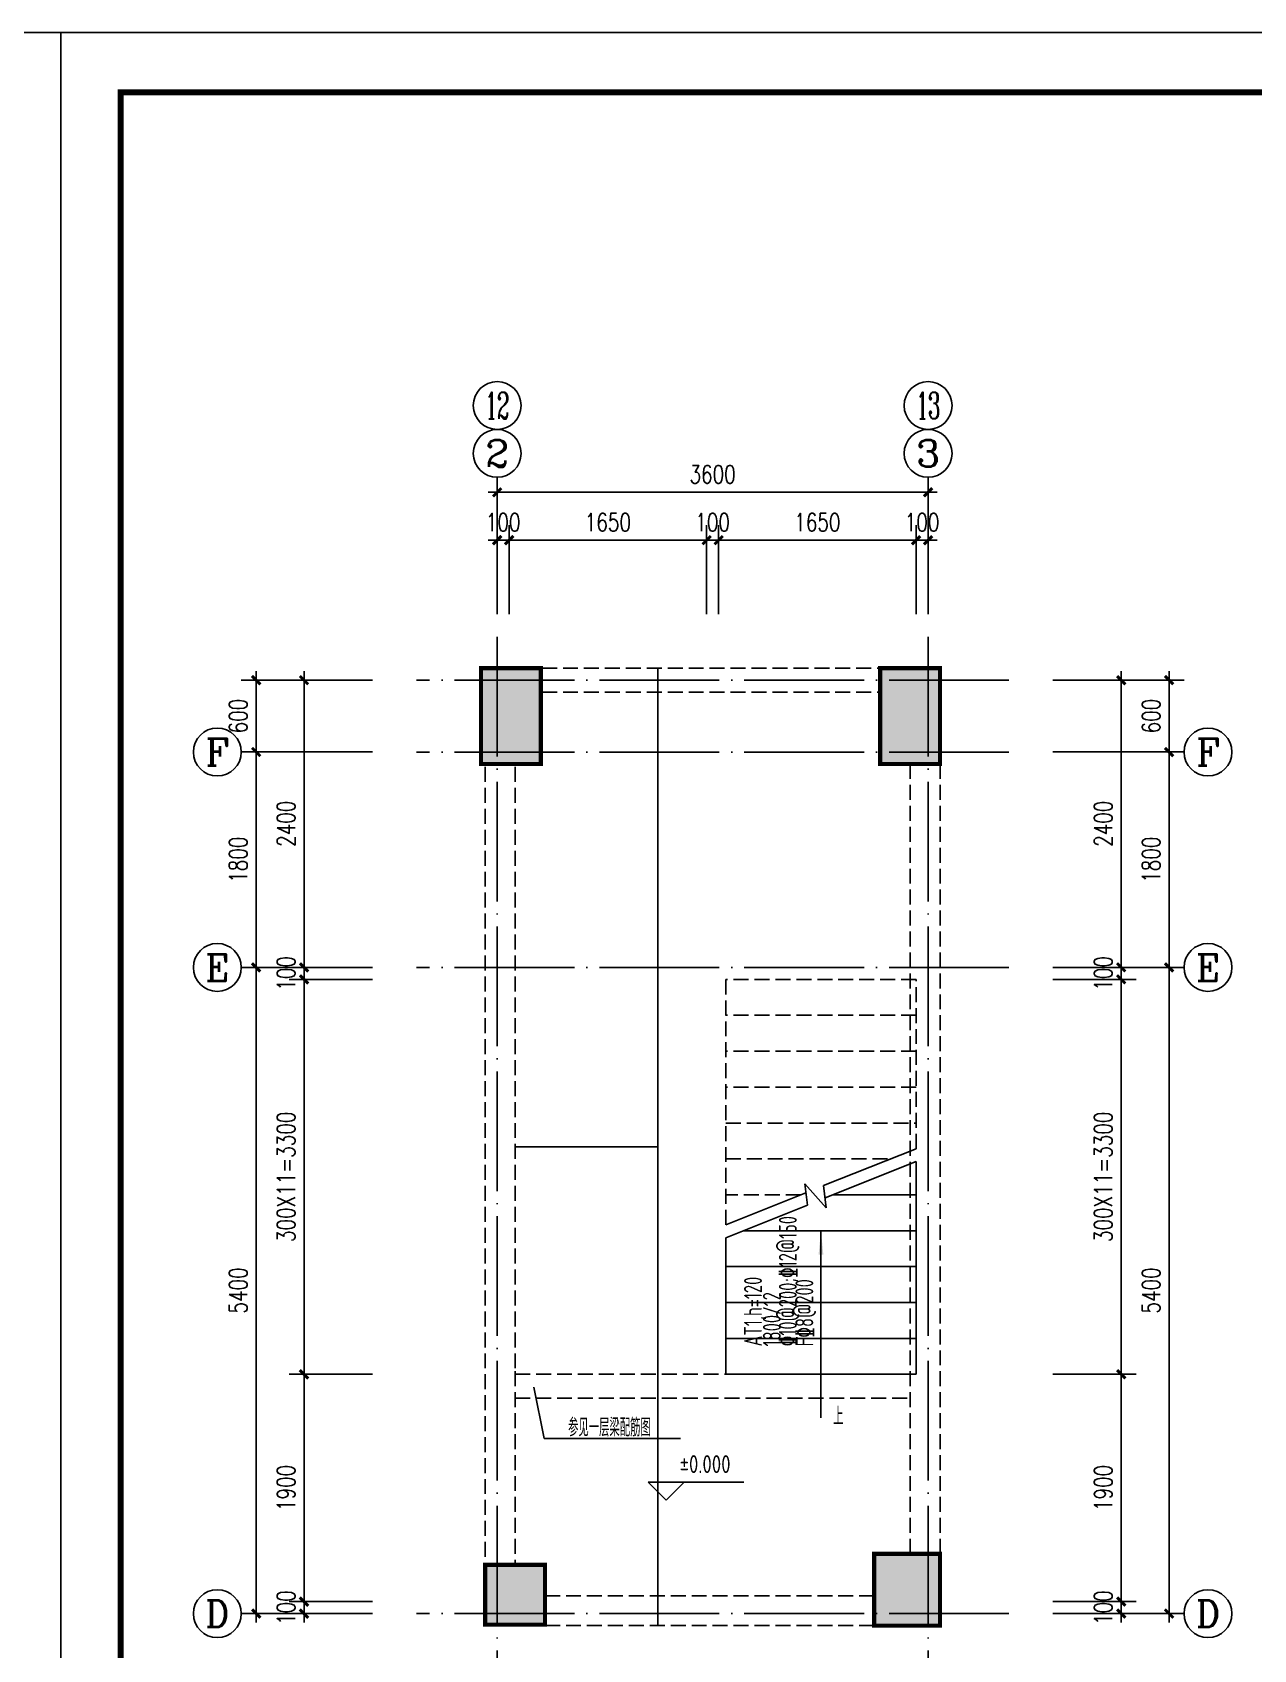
# Model space of a CAD drawing. Extents: x 127019 to 780419, y 327305 to 369305.
# Drawn here: x 720544 to 740951, y 342276 to 369305 of the extents above; entities that cross this region are included whole.
import ezdxf
from ezdxf.enums import TextEntityAlignment as Align

# ---------------------------------------------------------------- set-up
doc = ezdxf.new("R2010")
doc.units = 0
doc.header["$LTSCALE"] = 1000
doc.header["$MEASUREMENT"] = 0
for name, pattern in [('CONTINOUS', [0]), ('DASH', [0.35, 0.25, -0.1]), ('DOTE', [2.42, 2, -0.2, 0.02, -0.2])]:
    doc.linetypes.add(name, pattern=pattern)
doc.layers.get('0').update_dxf_attribs({"linetype": 'CONTINUOUS'})
doc.layers.get('Defpoints').update_dxf_attribs({"linetype": 'CONTINUOUS'})
for name, color, linetype in [('AXIS', 3, 'CONTINUOUS'), ('AXIS_TEXT', 7, 'CONTINUOUS'), ('DIM', 3, 'CONTINUOUS'), ('DOTE', 8, 'DOTE'), ('PUB_DIM', 3, 'CONTINUOUS'), ('PUB_TEXT', 7, 'CONTINUOUS'), ('PUB_TITLE', 4, 'CONTINUOUS'), ('STAIR', 2, 'CONTINUOUS'), ('柱', 2, 'CONTINUOUS'), ('柱涂实', 54, 'CONTINUOUS'), ('梁虚线', 4, 'DASH'), ('梁集中标注', 2, 'CONTINUOUS')]:
    doc.layers.add(name, color=color, linetype=linetype)
doc.styles.add('COMPLEX', font='COMPLEX.shx')
doc.styles.add('DIM_FONT', font='SIMPLEX.shx', dxfattribs={"width": 0.75})
doc.styles.add('TSSD_Rein', font='tssdeng.shx', dxfattribs={"width": 0.6, "bigfont": 'gbhzfs.shx'})
doc.styles.add('国标仿宋', font='SIMPLEX.shx', dxfattribs={"width": 0.75, "bigfont": 'gbhzfs.shx'})
doc.dimstyles.new('DIMN', dxfattribs={"dimtxt": 300, "dimasz": 1, "dimexe": 250, "dimexo": 300, "dimgap": 150, "dimtad": 1, "dimdec": 0, "dimzin": 0, "dimdsep": 46, "dimtxsty": 'DIM_FONT', "dimblk": '_DIMX', "dimcen": 0.09, "dimclrt": 7, "dimadec": 0, "dimazin": 0, "dimtfac": 1, "dimtdec": 0, "dimtix": 1, "dimtmove": 2, "dimatfit": 3, "dimldrblk": '_DIMX', "dimfxl": 0, "dimtolj": 1, "dimtzin": 0, "dimarcsym": 0})

# ---------------------------------------------------------------- blocks, each defined once
blk = doc.blocks.new('_arrow')
blk.add_solid([(0, 0), (-1, 0.1), (-1, -0.1)])
blk = doc.blocks.new('_DIMX')
blk.add_line((-150, 0), (150, 0))
at = {"const_width": 50}
blk.add_lwpolyline([(-70, -70), (70, 70)], dxfattribs=at)
blk = doc.blocks.new('*D199')
at = {"layer": 'Defpoints', "color": 0, "transparency": 16777216}
for p in [(726529, 357278), (724284, 353678), (726529, 353678)]:
    blk.add_point(p, dxfattribs=at)
at = {"layer": 'PUB_DIM', "color": 0, "lineweight": -2, "transparency": 16777216}
for p, q in [((726229, 357278), (724034, 357278)), ((724284, 357277), (724284, 353679)), ((726229, 353678), (724034, 353678))]:
    blk.add_line(p, q, dxfattribs=at)
for p, rotation in [((724284, 357278), 90), ((724284, 353678), 270)]:
    blk.add_blockref('_DIMX', p, dxfattribs=dict(at, rotation=rotation))
at = {"layer": 'PUB_DIM', "color": 7, "transparency": 16777216, "insert": (723984, 355478), "char_height": 300, "attachment_point": 5, "rotation": 90, "style": 'DIM_FONT'}
blk.add_mtext('\\A1;1800', dxfattribs=at)
blk = doc.blocks.new('*D198')
at = {"layer": 'Defpoints', "color": 0, "transparency": 16777216}
for p in [(726529, 353678), (724284, 342878), (726529, 342878)]:
    blk.add_point(p, dxfattribs=at)
at = {"layer": 'PUB_DIM', "color": 0, "lineweight": -2, "transparency": 16777216}
for p, q in [((726229, 353678), (724034, 353678)), ((724284, 353677), (724284, 342879)), ((726229, 342878), (724034, 342878))]:
    blk.add_line(p, q, dxfattribs=at)
for p, rotation in [((724284, 353678), 90), ((724284, 342878), 270)]:
    blk.add_blockref('_DIMX', p, dxfattribs=dict(at, rotation=rotation))
at = {"layer": 'PUB_DIM', "color": 7, "transparency": 16777216, "insert": (723984, 348278), "char_height": 300, "attachment_point": 5, "rotation": 90, "style": 'DIM_FONT'}
blk.add_mtext('\\A1;5400', dxfattribs=at)
blk = doc.blocks.new('*D197')
at = {"layer": 'Defpoints', "color": 0, "transparency": 16777216}
for p in [(726529, 353478), (725084, 346878), (726529, 346878)]:
    blk.add_point(p, dxfattribs=at)
at = {"layer": 'PUB_DIM', "color": 0, "lineweight": -2, "transparency": 16777216}
for p, q in [((726229, 353478), (724834, 353478)), ((725084, 353477), (725084, 346879)), ((726229, 346878), (724834, 346878))]:
    blk.add_line(p, q, dxfattribs=at)
for p, rotation in [((725084, 353478), 90), ((725084, 346878), 270)]:
    blk.add_blockref('_DIMX', p, dxfattribs=dict(at, rotation=rotation))
at = {"layer": 'PUB_DIM', "color": 7, "transparency": 16777216, "insert": (724784, 350178), "char_height": 300, "attachment_point": 5, "rotation": 90, "style": 'DIM_FONT'}
blk.add_mtext('\\A1;300X11=3300', dxfattribs=at)
blk = doc.blocks.new('_axiso')
blk.add_circle((0, 0), 0.5)
at = {"layer": 'AXIS_TEXT', "style": 'COMPLEX', "width": 1.041667}
blk.add_attdef('A', text='', height=0.56, dxfattribs=at).set_placement((-0.25, -0.28), (0.25, -0.28), align=Align.FIT)
blk = doc.blocks.new('*D196')
at = {"layer": 'Defpoints', "color": 0, "transparency": 16777216}
for p in [(725084, 353678), (726529, 353678), (726529, 353478)]:
    blk.add_point(p, dxfattribs=at)
at = {"layer": 'PUB_DIM', "color": 0, "lineweight": -2, "transparency": 16777216}
for p, q in [((726229, 353678), (724834, 353678)), ((725084, 353679), (725084, 353680)), ((725084, 353478), (725084, 353678)), ((726229, 353478), (724834, 353478)), ((725084, 353477), (725084, 353476))]:
    blk.add_line(p, q, dxfattribs=at)
for p, rotation in [((725084, 353678), 270), ((725084, 353478), 90)]:
    blk.add_blockref('_DIMX', p, dxfattribs=dict(at, rotation=rotation))
at = {"layer": 'PUB_DIM', "color": 7, "transparency": 16777216, "insert": (724784, 353578), "char_height": 300, "attachment_point": 5, "rotation": 90, "style": 'DIM_FONT'}
blk.add_mtext('\\A1;100', dxfattribs=at)
blk = doc.blocks.new('*D195')
at = {"layer": 'Defpoints', "color": 0, "transparency": 16777216}
for p in [(726529, 358478), (725084, 353678), (726529, 353678)]:
    blk.add_point(p, dxfattribs=at)
at = {"layer": 'PUB_DIM', "color": 0, "lineweight": -2, "transparency": 16777216}
for p, q in [((726229, 358478), (724834, 358478)), ((725084, 358477), (725084, 353679)), ((726229, 353678), (724834, 353678))]:
    blk.add_line(p, q, dxfattribs=at)
for p, rotation in [((725084, 358478), 90), ((725084, 353678), 270)]:
    blk.add_blockref('_DIMX', p, dxfattribs=dict(at, rotation=rotation))
at = {"layer": 'PUB_DIM', "color": 7, "transparency": 16777216, "insert": (724784, 356078), "char_height": 300, "attachment_point": 5, "rotation": 90, "style": 'DIM_FONT'}
blk.add_mtext('\\A1;2400', dxfattribs=at)
blk = doc.blocks.new('*D194')
at = {"layer": 'Defpoints', "color": 0, "transparency": 16777216}
for p in [(726529, 346878), (725084, 343078), (726529, 343078)]:
    blk.add_point(p, dxfattribs=at)
at = {"layer": 'PUB_DIM', "color": 0, "lineweight": -2, "transparency": 16777216}
for p, q in [((726229, 346878), (724834, 346878)), ((725084, 346877), (725084, 343079)), ((726229, 343078), (724834, 343078))]:
    blk.add_line(p, q, dxfattribs=at)
for p, rotation in [((725084, 346878), 90), ((725084, 343078), 270)]:
    blk.add_blockref('_DIMX', p, dxfattribs=dict(at, rotation=rotation))
at = {"layer": 'PUB_DIM', "color": 7, "transparency": 16777216, "insert": (724784, 344978), "char_height": 300, "attachment_point": 5, "rotation": 90, "style": 'DIM_FONT'}
blk.add_mtext('\\A1;1900', dxfattribs=at)
blk = doc.blocks.new('*D193')
at = {"layer": 'Defpoints', "color": 0, "transparency": 16777216}
for p in [(726529, 343078), (725084, 342878), (726529, 342878)]:
    blk.add_point(p, dxfattribs=at)
at = {"layer": 'PUB_DIM', "color": 0, "lineweight": -2, "transparency": 16777216}
for p, q in [((726229, 343078), (724834, 343078)), ((725084, 343079), (725084, 343080)), ((725084, 343078), (725084, 342878)), ((726229, 342878), (724834, 342878)), ((725084, 342877), (725084, 342876))]:
    blk.add_line(p, q, dxfattribs=at)
for p, rotation in [((725084, 343078), 270), ((725084, 342878), 90)]:
    blk.add_blockref('_DIMX', p, dxfattribs=dict(at, rotation=rotation))
at = {"layer": 'PUB_DIM', "color": 7, "transparency": 16777216, "insert": (724784, 342978), "char_height": 300, "attachment_point": 5, "rotation": 90, "style": 'DIM_FONT'}
blk.add_mtext('\\A1;100', dxfattribs=at)
blk = doc.blocks.new('*D192')
at = {"layer": 'Defpoints', "color": 0, "transparency": 16777216}
for p in [(725729, 358478), (724284, 357278), (725729, 357278)]:
    blk.add_point(p, dxfattribs=at)
at = {"layer": 'PUB_DIM', "color": 0, "lineweight": -2, "transparency": 16777216}
for p, q in [((725429, 358478), (724034, 358478)), ((724284, 358477), (724284, 357279)), ((725429, 357278), (724034, 357278))]:
    blk.add_line(p, q, dxfattribs=at)
for p, rotation in [((724284, 358478), 90), ((724284, 357278), 270)]:
    blk.add_blockref('_DIMX', p, dxfattribs=dict(at, rotation=rotation))
at = {"layer": 'PUB_DIM', "color": 7, "transparency": 16777216, "insert": (723984, 357878), "char_height": 300, "attachment_point": 5, "rotation": 90, "style": 'DIM_FONT'}
blk.add_mtext('\\A1;600', dxfattribs=at)
blk = doc.blocks.new('*D191')
at = {"layer": 'Defpoints', "color": 0, "transparency": 16777216}
for p in [(738093, 358478), (738093, 357278), (739538, 357278)]:
    blk.add_point(p, dxfattribs=at)
at = {"layer": 'PUB_DIM', "color": 0, "lineweight": -2, "transparency": 16777216}
for p, q in [((738393, 358478), (739788, 358478)), ((739538, 358477), (739538, 357279)), ((738393, 357278), (739788, 357278))]:
    blk.add_line(p, q, dxfattribs=at)
for p, rotation in [((739538, 358478), 90), ((739538, 357278), 270)]:
    blk.add_blockref('_DIMX', p, dxfattribs=dict(at, rotation=rotation))
at = {"layer": 'PUB_DIM', "color": 7, "transparency": 16777216, "insert": (739238, 357878), "char_height": 300, "attachment_point": 5, "rotation": 90, "style": 'DIM_FONT'}
blk.add_mtext('\\A1;600', dxfattribs=at)
blk = doc.blocks.new('*D190')
at = {"layer": 'Defpoints', "color": 0, "transparency": 16777216}
for p in [(737293, 343078), (737293, 342878), (738738, 342878)]:
    blk.add_point(p, dxfattribs=at)
at = {"layer": 'PUB_DIM', "color": 0, "lineweight": -2, "transparency": 16777216}
for p, q in [((737593, 343078), (738988, 343078)), ((738738, 343079), (738738, 343080)), ((738738, 343078), (738738, 342878)), ((737593, 342878), (738988, 342878)), ((738738, 342877), (738738, 342876))]:
    blk.add_line(p, q, dxfattribs=at)
for p, rotation in [((738738, 343078), 270), ((738738, 342878), 90)]:
    blk.add_blockref('_DIMX', p, dxfattribs=dict(at, rotation=rotation))
at = {"layer": 'PUB_DIM', "color": 7, "transparency": 16777216, "insert": (738438, 342978), "char_height": 300, "attachment_point": 5, "rotation": 90, "style": 'DIM_FONT'}
blk.add_mtext('\\A1;100', dxfattribs=at)
blk = doc.blocks.new('*D189')
at = {"layer": 'Defpoints', "color": 0, "transparency": 16777216}
for p in [(737293, 346878), (737293, 343078), (738738, 343078)]:
    blk.add_point(p, dxfattribs=at)
at = {"layer": 'PUB_DIM', "color": 0, "lineweight": -2, "transparency": 16777216}
for p, q in [((737593, 346878), (738988, 346878)), ((738738, 346877), (738738, 343079)), ((737593, 343078), (738988, 343078))]:
    blk.add_line(p, q, dxfattribs=at)
for p, rotation in [((738738, 346878), 90), ((738738, 343078), 270)]:
    blk.add_blockref('_DIMX', p, dxfattribs=dict(at, rotation=rotation))
at = {"layer": 'PUB_DIM', "color": 7, "transparency": 16777216, "insert": (738438, 344978), "char_height": 300, "attachment_point": 5, "rotation": 90, "style": 'DIM_FONT'}
blk.add_mtext('\\A1;1900', dxfattribs=at)
blk = doc.blocks.new('*D188')
at = {"layer": 'Defpoints', "color": 0, "transparency": 16777216}
for p in [(737293, 358478), (737293, 353678), (738738, 353678)]:
    blk.add_point(p, dxfattribs=at)
at = {"layer": 'PUB_DIM', "color": 0, "lineweight": -2, "transparency": 16777216}
for p, q in [((737593, 358478), (738988, 358478)), ((738738, 358477), (738738, 353679)), ((737593, 353678), (738988, 353678))]:
    blk.add_line(p, q, dxfattribs=at)
for p, rotation in [((738738, 358478), 90), ((738738, 353678), 270)]:
    blk.add_blockref('_DIMX', p, dxfattribs=dict(at, rotation=rotation))
at = {"layer": 'PUB_DIM', "color": 7, "transparency": 16777216, "insert": (738438, 356078), "char_height": 300, "attachment_point": 5, "rotation": 90, "style": 'DIM_FONT'}
blk.add_mtext('\\A1;2400', dxfattribs=at)
blk = doc.blocks.new('*D187')
at = {"layer": 'Defpoints', "color": 0, "transparency": 16777216}
for p in [(737293, 353678), (738738, 353678), (737293, 353478)]:
    blk.add_point(p, dxfattribs=at)
at = {"layer": 'PUB_DIM', "color": 0, "lineweight": -2, "transparency": 16777216}
for p, q in [((737593, 353678), (738988, 353678)), ((738738, 353679), (738738, 353680)), ((738738, 353478), (738738, 353678)), ((737593, 353478), (738988, 353478)), ((738738, 353477), (738738, 353476))]:
    blk.add_line(p, q, dxfattribs=at)
for p, rotation in [((738738, 353678), 270), ((738738, 353478), 90)]:
    blk.add_blockref('_DIMX', p, dxfattribs=dict(at, rotation=rotation))
at = {"layer": 'PUB_DIM', "color": 7, "transparency": 16777216, "insert": (738438, 353578), "char_height": 300, "attachment_point": 5, "rotation": 90, "style": 'DIM_FONT'}
blk.add_mtext('\\A1;100', dxfattribs=at)
blk = doc.blocks.new('*D186')
at = {"layer": 'Defpoints', "color": 0, "transparency": 16777216}
for p in [(731811, 360818), (731811, 359281), (732011, 359281)]:
    blk.add_point(p, dxfattribs=at)
at = {"layer": 'PUB_DIM', "color": 0, "lineweight": -2, "transparency": 16777216}
for p, q in [((731811, 359581), (731811, 361068)), ((732011, 359581), (732011, 361068)), ((731810, 360818), (731809, 360818)), ((732011, 360818), (731811, 360818)), ((732012, 360818), (732013, 360818))]:
    blk.add_line(p, q, dxfattribs=at)
blk.add_blockref('_DIMX', (731811, 360818), dxfattribs=at)
at = {"layer": 'PUB_DIM', "color": 0, "lineweight": -2, "transparency": 16777216, "rotation": 180}
blk.add_blockref('_DIMX', (732011, 360818), dxfattribs=at)
at = {"layer": 'PUB_DIM', "color": 7, "transparency": 16777216, "insert": (731911, 361118), "char_height": 300, "attachment_point": 5, "style": 'DIM_FONT'}
blk.add_mtext('\\A1;100', dxfattribs=at)
blk = doc.blocks.new('*D185')
at = {"layer": 'Defpoints', "color": 0, "transparency": 16777216}
for p in [(728511, 360818), (728511, 359281), (731811, 359281)]:
    blk.add_point(p, dxfattribs=at)
at = {"layer": 'PUB_DIM', "color": 0, "lineweight": -2, "transparency": 16777216}
for p, q in [((728511, 359581), (728511, 361068)), ((731811, 359581), (731811, 361068)), ((731810, 360818), (728512, 360818))]:
    blk.add_line(p, q, dxfattribs=at)
at = {"layer": 'PUB_DIM', "color": 0, "lineweight": -2, "transparency": 16777216, "rotation": 180}
blk.add_blockref('_DIMX', (728511, 360818), dxfattribs=at)
at = {"layer": 'PUB_DIM', "color": 0, "lineweight": -2, "transparency": 16777216}
blk.add_blockref('_DIMX', (731811, 360818), dxfattribs=at)
at = {"layer": 'PUB_DIM', "color": 7, "transparency": 16777216, "insert": (730161, 361118), "char_height": 300, "attachment_point": 5, "style": 'DIM_FONT'}
blk.add_mtext('\\A1;1650', dxfattribs=at)
blk = doc.blocks.new('*D184')
at = {"layer": 'Defpoints', "color": 0, "transparency": 16777216}
for p in [(728311, 360818), (728311, 359281), (728511, 359281)]:
    blk.add_point(p, dxfattribs=at)
at = {"layer": 'PUB_DIM', "color": 0, "lineweight": -2, "transparency": 16777216}
for p, q in [((728311, 359581), (728311, 361068)), ((728511, 359581), (728511, 361068)), ((728310, 360818), (728309, 360818)), ((728511, 360818), (728311, 360818)), ((728512, 360818), (728513, 360818))]:
    blk.add_line(p, q, dxfattribs=at)
blk.add_blockref('_DIMX', (728311, 360818), dxfattribs=at)
at = {"layer": 'PUB_DIM', "color": 0, "lineweight": -2, "transparency": 16777216, "rotation": 180}
blk.add_blockref('_DIMX', (728511, 360818), dxfattribs=at)
at = {"layer": 'PUB_DIM', "color": 7, "transparency": 16777216, "insert": (728411, 361118), "char_height": 300, "attachment_point": 5, "style": 'DIM_FONT'}
blk.add_mtext('\\A1;100', dxfattribs=at)
blk = doc.blocks.new('*D183')
at = {"layer": 'Defpoints', "color": 0, "transparency": 16777216}
for p in [(732011, 360818), (732011, 359281), (735311, 359281)]:
    blk.add_point(p, dxfattribs=at)
at = {"layer": 'PUB_DIM', "color": 0, "lineweight": -2, "transparency": 16777216}
for p, q in [((732011, 359581), (732011, 361068)), ((735311, 359581), (735311, 361068)), ((735310, 360818), (732012, 360818))]:
    blk.add_line(p, q, dxfattribs=at)
for p, rotation in [((732011, 360818), 179.999999999998), ((735311, 360818), 359.999999999998)]:
    blk.add_blockref('_DIMX', p, dxfattribs=dict(at, rotation=rotation))
at = {"layer": 'PUB_DIM', "color": 7, "transparency": 16777216, "insert": (733661, 361118), "char_height": 300, "attachment_point": 5, "style": 'DIM_FONT'}
blk.add_mtext('\\A1;1650', dxfattribs=at)
blk = doc.blocks.new('*D182')
at = {"layer": 'Defpoints', "color": 0, "transparency": 16777216}
for p in [(737293, 353478), (737293, 346878), (738738, 346878)]:
    blk.add_point(p, dxfattribs=at)
at = {"layer": 'PUB_DIM', "color": 0, "lineweight": -2, "transparency": 16777216}
for p, q in [((737593, 353478), (738988, 353478)), ((738738, 353477), (738738, 346879)), ((737593, 346878), (738988, 346878))]:
    blk.add_line(p, q, dxfattribs=at)
for p, rotation in [((738738, 353478), 90), ((738738, 346878), 270)]:
    blk.add_blockref('_DIMX', p, dxfattribs=dict(at, rotation=rotation))
at = {"layer": 'PUB_DIM', "color": 7, "transparency": 16777216, "insert": (738438, 350178), "char_height": 300, "attachment_point": 5, "rotation": 90, "style": 'DIM_FONT'}
blk.add_mtext('\\A1;300X11=3300', dxfattribs=at)
blk = doc.blocks.new('*D181')
at = {"layer": 'Defpoints', "color": 0, "transparency": 16777216}
for p in [(737293, 353678), (737293, 342878), (739538, 342878)]:
    blk.add_point(p, dxfattribs=at)
at = {"layer": 'PUB_DIM', "color": 0, "lineweight": -2, "transparency": 16777216}
for p, q in [((737593, 353678), (739788, 353678)), ((739538, 353677), (739538, 342879)), ((737593, 342878), (739788, 342878))]:
    blk.add_line(p, q, dxfattribs=at)
for p, rotation in [((739538, 353678), 90), ((739538, 342878), 270)]:
    blk.add_blockref('_DIMX', p, dxfattribs=dict(at, rotation=rotation))
at = {"layer": 'PUB_DIM', "color": 7, "transparency": 16777216, "insert": (739238, 348278), "char_height": 300, "attachment_point": 5, "rotation": 90, "style": 'DIM_FONT'}
blk.add_mtext('\\A1;5400', dxfattribs=at)
blk = doc.blocks.new('*D180')
at = {"layer": 'Defpoints', "color": 0, "transparency": 16777216}
for p in [(737293, 357278), (737293, 353678), (739538, 353678)]:
    blk.add_point(p, dxfattribs=at)
at = {"layer": 'PUB_DIM', "color": 0, "lineweight": -2, "transparency": 16777216}
for p, q in [((737593, 357278), (739788, 357278)), ((739538, 357277), (739538, 353679)), ((737593, 353678), (739788, 353678))]:
    blk.add_line(p, q, dxfattribs=at)
for p, rotation in [((739538, 357278), 90), ((739538, 353678), 270)]:
    blk.add_blockref('_DIMX', p, dxfattribs=dict(at, rotation=rotation))
at = {"layer": 'PUB_DIM', "color": 7, "transparency": 16777216, "insert": (739238, 355478), "char_height": 300, "attachment_point": 5, "rotation": 90, "style": 'DIM_FONT'}
blk.add_mtext('\\A1;1800', dxfattribs=at)
blk = doc.blocks.new('*D179')
at = {"layer": 'Defpoints', "color": 0, "transparency": 16777216}
for p in [(735311, 360818), (735311, 359281), (735511, 359281)]:
    blk.add_point(p, dxfattribs=at)
at = {"layer": 'PUB_DIM', "color": 0, "lineweight": -2, "transparency": 16777216}
for p, q in [((735311, 359581), (735311, 361068)), ((735511, 359581), (735511, 361068)), ((735310, 360818), (735309, 360818)), ((735511, 360818), (735311, 360818)), ((735512, 360818), (735513, 360818))]:
    blk.add_line(p, q, dxfattribs=at)
blk.add_blockref('_DIMX', (735311, 360818), dxfattribs=at)
at = {"layer": 'PUB_DIM', "color": 0, "lineweight": -2, "transparency": 16777216, "rotation": 180}
blk.add_blockref('_DIMX', (735511, 360818), dxfattribs=at)
at = {"layer": 'PUB_DIM', "color": 7, "transparency": 16777216, "insert": (735411, 361118), "char_height": 300, "attachment_point": 5, "style": 'DIM_FONT'}
blk.add_mtext('\\A1;100', dxfattribs=at)
blk = doc.blocks.new('*D178')
at = {"layer": 'Defpoints', "color": 0, "transparency": 16777216}
for p in [(728311, 361618), (728311, 359281), (735511, 359281)]:
    blk.add_point(p, dxfattribs=at)
at = {"layer": 'PUB_DIM', "color": 0, "lineweight": -2, "transparency": 16777216}
for p, q in [((728311, 359581), (728311, 361868)), ((735511, 359581), (735511, 361868)), ((735510, 361618), (728312, 361618))]:
    blk.add_line(p, q, dxfattribs=at)
for p, rotation in [((728311, 361618), 179.9999999999991), ((735511, 361618), 359.9999999999991)]:
    blk.add_blockref('_DIMX', p, dxfattribs=dict(at, rotation=rotation))
at = {"layer": 'PUB_DIM', "color": 7, "transparency": 16777216, "insert": (731911, 361918), "char_height": 300, "attachment_point": 5, "style": 'DIM_FONT'}
blk.add_mtext('\\A1;3600', dxfattribs=at)

msp = doc.modelspace()

# ---------------------------------------------------------------- hatches: boundary and pattern name
at = {"layer": '柱涂实'}
for points in [[(729041.3, 357077.5), (728041.3, 357077.5), (728041.3, 358677.5), (729041.3, 358677.5)], [(735711.2, 357077.5), (734711.2, 357077.5), (734711.2, 358677.5), (735711.2, 358677.5)], [(734611.2, 343872.9), (735711.2, 343872.9), (735711.2, 342672.9), (734611.2, 342672.9)], [(728111.2, 343692.5), (729111.2, 343692.5), (729111.2, 342692.5), (728111.2, 342692.5)]]:
    msp.add_hatch(color=8, dxfattribs=at).paths.add_polyline_path(points)

# ---------------------------------------------------------------- linework, layer by layer
at = {"layer": 'DIM', "linetype": 'CONTINOUS'}
for p, q in [((730994, 342677.5), (730994, 358677.5)), ((730994, 350677.5), (728611.2, 350677.5)), ((728925.1, 346664.3), (729094.6, 345806)), ((729094.6, 345806), (731373.3, 345806))]:
    msp.add_line(p, q, dxfattribs=at)
at = {"layer": 'DOTE'}
for p, q in [((728311.2, 359200.2), (728311.2, 341221.9)), ((735511.2, 359200.2), (735511.2, 341221.9)), ((736860.4, 358477.5), (726962, 358477.5)), ((736860.4, 357277.5), (726962, 357277.5)), ((736860.4, 353677.5), (726962, 353677.5)), ((736860.4, 342877.5), (726962, 342877.5))]:
    msp.add_line(p, q, dxfattribs=at)
at = {"layer": 'PUB_DIM', "color": 7}
for p, q in [((730836, 345076.7), (731436, 345076.7)), ((731136, 344776.7), (730836, 345076.7)), ((731136, 345076.7), (732434.6, 345076.7)), ((731436, 345076.7), (731136, 344776.7))]:
    msp.add_line(p, q, dxfattribs=at)
at = {"layer": 'PUB_DIM'}
msp.add_lwpolyline([(733721.2, 349277.5), (733721.2, 346151.7)], dxfattribs=at)
msp.add_lwpolyline([(733721.2, 349277.5), (733721.2, 346151.7)], dxfattribs=at)
at = {"layer": 'PUB_TITLE'}
for points in [[(661619.2, 327305.3), (721019.2, 327305.3), (721019.2, 369305.3), (661619.2, 369305.3)], [(721019.2, 327305.3), (780419.2, 327305.3), (780419.2, 369305.3), (721019.2, 369305.3)]]:
    msp.add_lwpolyline(points, close=True, dxfattribs=at)
at = {"layer": 'PUB_TITLE', "const_width": 100}
msp.add_lwpolyline([(722019.2, 328305.3), (779419.2, 328305.3), (779419.2, 368305.3), (722019.2, 368305.3)], close=True, dxfattribs=at)
at = {"layer": 'STAIR', "linetype": 'DASH'}
for p, q in [((735311.2, 353477.5), (732131.2, 353477.5)), ((735311.2, 353477.5), (732131.2, 353477.5)), ((732131.2, 349376.3), (732131.2, 353477.5)), ((735311.2, 350648.3), (735311.2, 353477.5)), ((735311.2, 352877.5), (732131.2, 352877.5)), ((735311.2, 352277.5), (732131.2, 352277.5)), ((735311.2, 351677.5), (732131.2, 351677.5)), ((732131.2, 351077.5), (735311.2, 351077.5)), ((732131.2, 350477.5), (734884.2, 350477.5)), ((733384.2, 349877.5), (732131.2, 349877.5))]:
    msp.add_line(p, q, dxfattribs=at)
at = {"layer": 'STAIR', "linetype": 'Continuous'}
for p, q in [((733766.2, 350030.3), (735311.2, 350648.3)), ((733790.7, 349824.7), (735311.2, 350432.9)), ((735311.2, 346877.5), (735311.2, 350432.9)), ((733451.9, 350060.5), (733810.4, 349659.4)), ((733494.1, 349706.1), (733451.9, 350060.5)), ((732131.2, 349376.3), (733469.6, 349911.7)), ((733810.4, 349659.4), (733766.2, 350030.3)), ((735311.2, 349877.5), (733922.7, 349877.5)), ((732131.2, 349160.9), (733494.1, 349706.1)), ((735311.2, 349277.5), (732422.7, 349277.5)), ((732131.2, 346877.5), (732131.2, 349160.9)), ((735311.2, 348677.5), (732131.2, 348677.5)), ((735311.2, 348077.5), (732131.2, 348077.5)), ((735311.2, 347477.5), (732131.2, 347477.5)), ((735311.2, 346877.5), (732131.2, 346877.5))]:
    msp.add_line(p, q, dxfattribs=at)
at = {"layer": '柱'}
msp.add_line((729041.3, 358677.5), (729041.3, 357077.5), dxfattribs=at)
at = {"layer": '柱', "color": 7, "const_width": 70}
for points in [[(728041.3, 358677.5), (729041.3, 358677.5), (729041.3, 357077.5), (728041.3, 357077.5)], [(734711.2, 358677.5), (735711.2, 358677.5), (735711.2, 357077.5), (734711.2, 357077.5)], [(734611.2, 343877.5), (735711.2, 343877.5), (735711.2, 342677.5), (734611.2, 342677.5)], [(728111.2, 343692.5), (729111.2, 343692.5), (729111.2, 342692.5), (728111.2, 342692.5)]]:
    msp.add_lwpolyline(points, close=True, dxfattribs=at)
at = {"layer": '柱', "const_width": 70}
msp.add_lwpolyline([(728111.2, 343692.5), (729111.2, 343692.5), (729111.2, 342692.5), (728111.2, 342692.5)], close=True, dxfattribs=at)
at = {"layer": '柱涂实'}
msp.add_lwpolyline([(728111.2, 343692.5), (729111.2, 343692.5), (729111.2, 342692.5), (728111.2, 342692.5)], close=True, dxfattribs=at)
at = {"layer": '梁虚线'}
for p, q in [((729061.2, 358677.5), (734711.2, 358677.5)), ((729061.2, 358277.5), (734711.2, 358277.5)), ((735211.2, 357077.5), (735211.2, 343877.5)), ((735711.2, 357077.5), (735711.2, 343877.5)), ((728111.2, 357027.5), (728111.2, 343627.5)), ((728611.2, 357027.5), (728611.2, 346927.5)), ((728611.2, 346927.5), (728611.2, 343692.5)), ((728611.2, 346877.5), (735310.9, 346877.5)), ((728611.2, 346477.5), (735211.2, 346477.5)), ((734611.2, 343177.5), (729111.2, 343177.5)), ((734961.2, 342677.5), (728811.2, 342677.5))]:
    msp.add_line(p, q, dxfattribs=at)

# ---------------------------------------------------------------- block references
at = {"layer": 'AXIS'}
ref = msp.add_blockref('_axiso', (728311.2, 363068.4), dxfattribs=dict(at, xscale=-800, yscale=800, zscale=800, rotation=180))
ref.add_attrib('A', '12', dxfattribs={"layer": 'AXIS_TEXT', "height": 448, "style": 'COMPLEX', "width": 0.646552}).set_placement((728111.2, 362844.4), (728511.2, 362844.4), align=Align.FIT)
ref = msp.add_blockref('_axiso', (735511.2, 363068.4), dxfattribs=dict(at, xscale=-800, yscale=800, zscale=800, rotation=180))
ref.add_attrib('A', '13', dxfattribs={"layer": 'AXIS_TEXT', "height": 448, "style": 'COMPLEX', "width": 0.646552}).set_placement((735311.2, 362844.4), (735711.2, 362844.4), align=Align.FIT)
ref = msp.add_blockref('_axiso', (728311.2, 362268.4), dxfattribs=dict(at, xscale=-800, yscale=800, zscale=800, rotation=180))
ref.add_attrib('A', '2', dxfattribs={"layer": 'AXIS_TEXT', "height": 448, "style": 'COMPLEX', "width": 1.339286}).set_placement((728111.2, 362044.4), (728511.2, 362044.4), align=Align.FIT)
ref = msp.add_blockref('_axiso', (735511.2, 362268.4), dxfattribs=dict(at, xscale=-800, yscale=800, zscale=800, rotation=180))
ref.add_attrib('A', '3', dxfattribs={"layer": 'AXIS_TEXT', "height": 448, "style": 'COMPLEX', "width": 1.339286}).set_placement((735311.2, 362044.4), (735711.2, 362044.4), align=Align.FIT)
ref = msp.add_blockref('_axiso', (723634.3, 357277.5), dxfattribs=dict(at, xscale=800, yscale=800, zscale=800))
ref.add_attrib('A', 'F', dxfattribs={"layer": 'AXIS_TEXT', "height": 448, "style": 'COMPLEX', "width": 1.171875}).set_placement((723434.3, 357053.5), (723834.3, 357053.5), align=Align.FIT)
ref = msp.add_blockref('_axiso', (740188.1, 357277.5), dxfattribs=dict(at, xscale=-800, yscale=800, zscale=800))
ref.add_attrib('A', 'F', dxfattribs={"layer": 'AXIS_TEXT', "height": 448, "style": 'COMPLEX', "width": 1.171875}).set_placement((739988.1, 357053.5), (740388.1, 357053.5), align=Align.FIT)
ref = msp.add_blockref('_axiso', (723634.3, 353677.5), dxfattribs=dict(at, xscale=800, yscale=800, zscale=800))
ref.add_attrib('A', 'E', dxfattribs={"layer": 'AXIS_TEXT', "height": 448, "style": 'COMPLEX', "width": 1.171875}).set_placement((723434.3, 353453.5), (723834.3, 353453.5), align=Align.FIT)
ref = msp.add_blockref('_axiso', (740188.1, 353677.5), dxfattribs=dict(at, xscale=-800, yscale=800, zscale=800))
ref.add_attrib('A', 'E', dxfattribs={"layer": 'AXIS_TEXT', "height": 448, "style": 'COMPLEX', "width": 1.171875}).set_placement((739988.1, 353453.5), (740388.1, 353453.5), align=Align.FIT)
ref = msp.add_blockref('_axiso', (723634.3, 342877.5), dxfattribs=dict(at, xscale=800, yscale=800, zscale=800))
ref.add_attrib('A', 'D', dxfattribs={"layer": 'AXIS_TEXT', "height": 448, "style": 'COMPLEX', "width": 1.102941}).set_placement((723434.3, 342653.5), (723834.3, 342653.5), align=Align.FIT)
ref = msp.add_blockref('_axiso', (740188.1, 342877.5), dxfattribs=dict(at, xscale=-800, yscale=800, zscale=800))
ref.add_attrib('A', 'D', dxfattribs={"layer": 'AXIS_TEXT', "height": 448, "style": 'COMPLEX', "width": 1.102941}).set_placement((739988.1, 342653.5), (740388.1, 342653.5), align=Align.FIT)
at = {"layer": 'PUB_DIM', "xscale": 400, "yscale": 400, "zscale": 400, "rotation": 90}
msp.add_blockref('_arrow', (733721.2, 349277.5), dxfattribs=at)
msp.add_blockref('_arrow', (733721.2, 349277.5), dxfattribs=at)

# ---------------------------------------------------------------- texts
at = {"layer": 'PUB_DIM', "color": 7, "style": '国标仿宋', "width": 0.75}
msp.add_text('上', height=300, dxfattribs=at).set_placement((734011.5, 346191.1), align=Align.MIDDLE)
at = {"layer": 'PUB_TEXT', "style": 'TSSD_Rein', "width": 0.8}
for s, p in [('参见一层梁配筋图', (730186.8, 346004.8)), ('%%p0.000', (731785.3, 345376.7))]:
    msp.add_text(s, height=300, dxfattribs=at).set_placement(p, align=Align.MIDDLE)
at = {"layer": '梁集中标注', "style": 'TSSD_Rein', "width": 0.7}
for s, p in [('%%13210@200;%%13212@150', (733317.4, 347343.9)), ('AT1,h=120', (732735.5, 347343.9)), ('F%%1328@200', (733594.2, 347343.9)), ('1800/12', (733050.8, 347343.9))]:
    msp.add_text(s, height=300, rotation=90, dxfattribs=at).set_placement(p)

# ---------------------------------------------------------------- dimensions: what is measured, and where the dimension line sits
at = {"layer": 'PUB_DIM'}
for p1, p2, distance, picture, middle in [((735511.2, 359281.2), (728311.2, 359281.2), -2337.2, '*D178', (731911.2, 361918.4)), ((728511.2, 359281.2), (728311.2, 359281.2), -1537.2, '*D184', (728411.2, 361118.4)), ((731811.2, 359281.2), (728511.2, 359281.2), -1537.2, '*D185', (730161.2, 361118.4)), ((732011.2, 359281.2), (731811.2, 359281.2), -1537.2, '*D186', (731911.2, 361118.4)), ((735311.2, 359281.2), (732011.2, 359281.2), -1537.2, '*D183', (733661.2, 361118.4)), ((735511.2, 359281.2), (735311.2, 359281.2), -1537.2, '*D179', (735411.2, 361118.4)), ((725729.4, 358477.5), (725729.4, 357277.5), -1445.1, '*D192', (723984.3, 357877.5)), ((726529.4, 358477.5), (726529.4, 353677.5), -1445.1, '*D195', (724784.3, 356077.5)), ((737293.1, 358477.5), (737293.1, 353677.5), 1445.1, '*D188', (738438.1, 356077.5)), ((738093.1, 358477.5), (738093.1, 357277.5), 1445.1, '*D191', (739238.1, 357877.5)), ((726529.4, 357277.5), (726529.4, 353677.5), -2245.1, '*D199', (723984.3, 355477.5)), ((737293.1, 357277.5), (737293.1, 353677.5), 2245.1, '*D180', (739238.1, 355477.5)), ((726529.4, 353677.5), (726529.4, 342877.5), -2245.1, '*D198', (723984.3, 348277.5)), ((726529.4, 353477.5), (726529.4, 353677.5), 1445.1, '*D196', (724784.3, 353577.5)), ((737293.1, 353477.5), (737293.1, 353677.5), -1445.1, '*D187', (738438.1, 353577.5)), ((737293.1, 353677.5), (737293.1, 342877.5), 2245.1, '*D181', (739238.1, 348277.5)), ((726529.4, 346877.5), (726529.4, 343077.5), -1445.1, '*D194', (724784.3, 344977.5)), ((737293.1, 346877.5), (737293.1, 343077.5), 1445.1, '*D189', (738438.1, 344977.5)), ((726529.4, 343077.5), (726529.4, 342877.5), -1445.1, '*D193', (724784.3, 342977.5)), ((737293.1, 343077.5), (737293.1, 342877.5), 1445.1, '*D190', (738438.1, 342977.5))]:
    dim = msp.add_aligned_dim(p1=p1, p2=p2, distance=distance, dimstyle='DIMN', override={"dimlfac": 0.5}, dxfattribs=at)
    dim.commit()
    dim.dimension.update_dxf_attribs({"geometry": picture, "text_midpoint": middle})
for p1, p2, distance, picture, middle in [((726529.4, 353477.5), (726529.4, 346877.5), -1445.1, '*D197', (724784.3, 350177.5)), ((737293.1, 353477.5), (737293.1, 346877.5), 1445.1, '*D182', (738438.1, 350177.5))]:
    dim = msp.add_aligned_dim(p1=p1, p2=p2, distance=distance, text='300X11=3300', dimstyle='DIMN', override={"dimlfac": 0.5}, dxfattribs=at)
    dim.commit()
    dim.dimension.update_dxf_attribs({"geometry": picture, "text_midpoint": middle})

doc.saveas('drawing.dxf')
